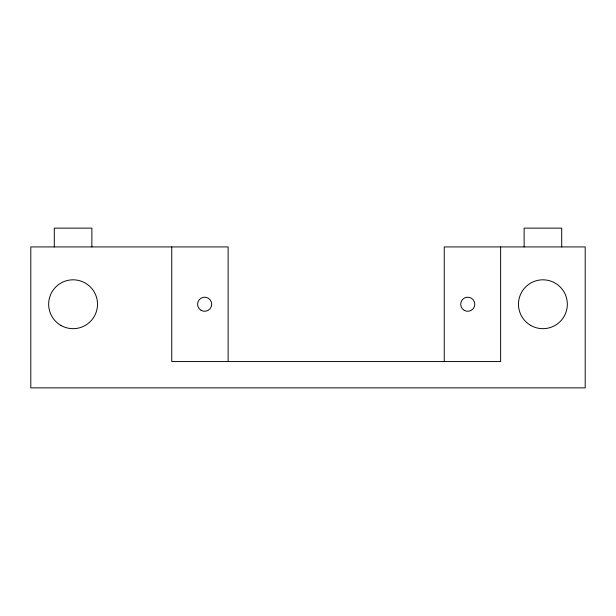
<?xml version="1.0" encoding="UTF-8"?>
<svg xmlns="http://www.w3.org/2000/svg" width="616" height="616" viewBox="0 0 616 616"><rect width="100%" height="100%" fill="white"/><g stroke="black" fill="none" stroke-linecap="round" stroke-linejoin="round"><path stroke-width="0.92" d="M561.707 246.924L561.707 228.128L524.124 228.128L524.124 246.924M500.631 246.924L500.631 361.561L171.749 361.561L171.749 246.924M444.252 361.561L444.252 246.924L585.2 246.924L585.2 387.872L30.8 387.872L30.8 246.924L228.128 246.924L228.128 361.561M91.876 246.924L91.876 228.128L54.293 228.128L54.293 246.924M60.868 325.402A24.432 24.432 0 0 0 97.513 304.242A24.432 24.432 0 0 0 60.868 283.083A24.432 24.432 0 0 0 60.868 325.402M530.699 325.402A24.432 24.432 0 0 0 567.344 304.242A24.432 24.432 0 0 0 530.699 283.083A24.432 24.432 0 0 0 530.699 325.402M201.116 310.341A7.046 7.046 0 0 0 211.688 304.242A7.046 7.046 0 0 0 201.116 298.136A7.046 7.046 0 0 0 201.116 310.341M464.218 310.341A7.046 7.046 0 0 0 474.79 304.242A7.046 7.046 0 0 0 464.218 298.136A7.046 7.046 0 0 0 464.218 310.341"/></g></svg>
